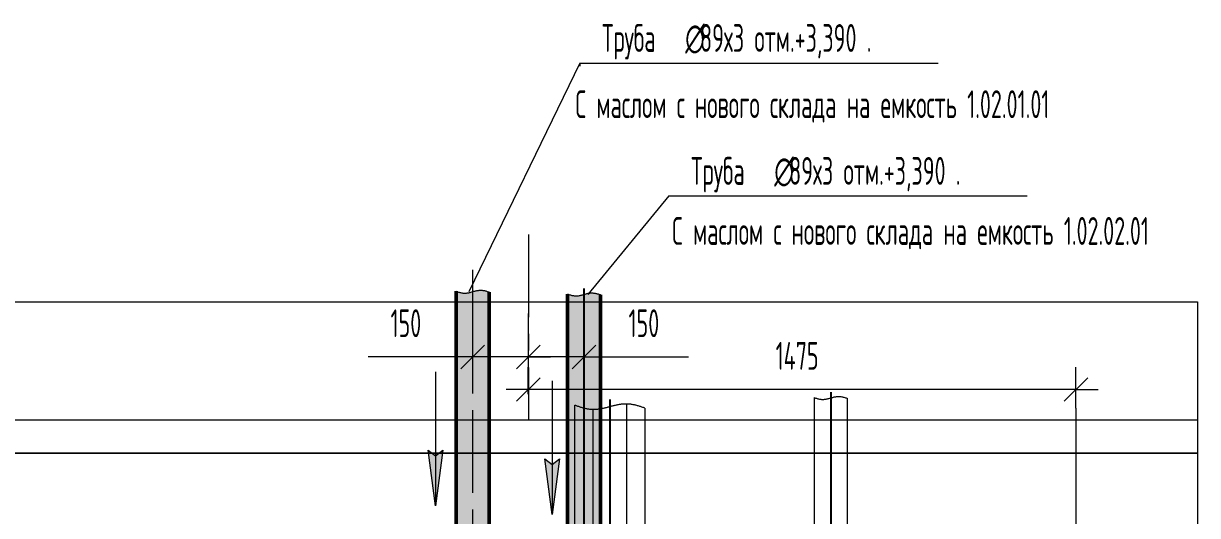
# Model space of a CAD drawing. Header units: millimetres. Extents: x -2281 to 17340, y -2563 to 4166.
# Drawn here: x 605.5 to 710.9, y 1080.1 to 1124.3 of the extents above; entities that cross this region are included whole.
import ezdxf

# ---------------------------------------------------------------- set-up
doc = ezdxf.new("R2010")
doc.units = ezdxf.units.MM
for name, pattern in [('K5LT32781', [0]), ('K5LT32783', [0]), ('K5LT32784', [0]), ('K5LT32838', [0]), ('K5LT32847', [0]), ('K5LT32848', [19.2, 15, -2, 0.2, -2]), ('K5LT_AXLED', [11.939881, 7.439881, -1.5, 1.5, -1.5]), ('K5LT_THIN', [0]), ('K5LT_THIN_INCLUDED_TO_HATCHING', [0])]:
    doc.linetypes.add(name, pattern=pattern)
doc.layers.add('Системный слой', color=7, linetype='Continuous')
doc.styles.add('KDIMTEXTSTYLE', font='GOST_AU.SHX', dxfattribs={"width": 0.96, "oblique": 15, "height": 5})
doc.styles.add('KTEXTSTYLE', font='GOST_AU.SHX', dxfattribs={"width": 0.96, "height": 5})
doc.dimstyles.new('KDIMSTYLE (0.03)', dxfattribs={"dimtxt": 5, "dimasz": 1, "dimexe": 2, "dimexo": 0, "dimgap": 1, "dimtad": 1, "dimlfac": 30, "dimtxsty": 'KDIMTEXTSTYLE', "dimsah": 1, "dimcen": 0, "dimdle": 1, "dimadec": 0, "dimazin": 0, "dimtfac": 0.667, "dimtmove": 0, "dimatfit": 3, "dimfxl": 1, "dimtvp": 1, "dimtolj": 1, "dimtzin": 0, "dimarcsym": 0})

# ---------------------------------------------------------------- blocks, each defined once
blk = doc.blocks.new('U750')
at = {"layer": 'Системный слой', "color": 7, "linetype": 'K5LT_THIN_INCLUDED_TO_HATCHING', "lineweight": 13}
blk.add_line((710.93, 1099.29), (710.93, 616.3), dxfattribs=at)
blk = doc.blocks.new('U753')
at = {"layer": 'Системный слой', "color": 7, "linetype": 'K5LT_THIN_INCLUDED_TO_HATCHING', "lineweight": 13}
blk.add_line((399.61, 1099.29), (710.93, 1099.29), dxfattribs=at)
blk = doc.blocks.new('U754')
at = {"layer": 'Системный слой', "color": 7, "linetype": 'K5LT_THIN_INCLUDED_TO_HATCHING', "lineweight": 13}
for p, q in [((658.82, 1090.04), (658.88, 1090.06)), ((658.88, 1090.06), (658.95, 1090.07)), ((658.95, 1090.07), (659.02, 1090.08)), ((659.02, 1090.08), (659.09, 1090.09)), ((659.09, 1090.09), (659.15, 1090.1)), ((659.15, 1090.1), (659.22, 1090.11)), ((659.22, 1090.11), (659.29, 1090.11)), ((659.29, 1090.11), (659.35, 1090.12)), ((659.35, 1090.12), (659.42, 1090.13)), ((659.42, 1090.13), (659.49, 1090.13)), ((659.49, 1090.13), (659.55, 1090.13)), ((659.55, 1090.13), (659.62, 1090.13)), ((659.62, 1090.13), (659.69, 1090.13)), ((659.69, 1090.13), (659.75, 1090.13)), ((659.75, 1090.13), (659.82, 1090.12)), ((659.82, 1090.12), (659.89, 1090.12)), ((659.89, 1090.12), (659.95, 1090.11)), ((659.95, 1090.11), (660.02, 1090.11)), ((660.02, 1090.11), (660.09, 1090.1)), ((660.09, 1090.1), (660.15, 1090.09)), ((660.15, 1090.09), (660.22, 1090.07)), ((660.22, 1090.07), (660.29, 1090.06)), ((660.29, 1090.06), (660.35, 1090.05)), ((655.01, 1090.01), (655.08, 1089.99)), ((655.08, 1089.99), (655.14, 1089.97)), ((655.14, 1089.97), (655.21, 1089.94)), ((655.21, 1089.94), (655.27, 1089.92)), ((655.27, 1089.92), (655.34, 1089.9)), ((655.34, 1089.9), (655.41, 1089.87)), ((655.41, 1089.87), (655.47, 1089.85)), ((655.47, 1089.85), (655.54, 1089.83)), ((655.54, 1089.83), (655.6, 1089.81)), ((655.6, 1089.81), (655.67, 1089.79)), ((655.67, 1089.79), (655.74, 1089.77)), ((655.74, 1089.77), (655.8, 1089.75)), ((655.8, 1089.75), (655.87, 1089.74)), ((655.87, 1089.74), (655.93, 1089.72)), ((655.93, 1089.72), (656, 1089.71)), ((656, 1089.71), (656.07, 1089.69)), ((656.07, 1089.69), (656.13, 1089.68)), ((656.13, 1089.68), (656.2, 1089.67)), ((656.2, 1089.67), (656.26, 1089.66)), ((656.26, 1089.66), (656.33, 1089.65)), ((656.33, 1089.65), (656.4, 1089.64)), ((656.4, 1089.64), (656.46, 1089.64)), ((656.46, 1089.64), (656.53, 1089.63)), ((656.53, 1089.63), (656.6, 1089.63)), ((656.6, 1089.63), (656.66, 1089.63)), ((656.66, 1089.63), (656.73, 1089.63)), ((656.73, 1089.63), (656.8, 1089.63)), ((656.8, 1089.63), (656.86, 1089.63)), ((656.86, 1089.63), (656.93, 1089.64)), ((656.93, 1089.64), (657, 1089.64)), ((657, 1089.64), (657.07, 1089.65)), ((657.07, 1089.65), (657.13, 1089.66)), ((657.13, 1089.66), (657.2, 1089.66)), ((657.2, 1089.66), (657.27, 1089.67)), ((657.27, 1089.67), (657.33, 1089.69)), ((657.33, 1089.69), (657.4, 1089.7)), ((657.4, 1089.7), (657.47, 1089.71)), ((657.47, 1089.71), (657.54, 1089.72)), ((657.54, 1089.72), (657.6, 1089.74)), ((657.6, 1089.74), (657.67, 1089.75)), ((657.67, 1089.75), (657.74, 1089.77)), ((657.74, 1089.77), (657.8, 1089.79)), ((657.8, 1089.79), (657.87, 1089.8)), ((657.87, 1089.8), (657.94, 1089.82)), ((657.94, 1089.82), (658.01, 1089.84)), ((658.01, 1089.84), (658.07, 1089.86)), ((658.07, 1089.86), (658.14, 1089.87)), ((658.14, 1089.87), (658.21, 1089.89)), ((658.21, 1089.89), (658.28, 1089.91)), ((658.28, 1089.91), (658.34, 1089.93)), ((658.34, 1089.93), (658.41, 1089.95)), ((658.41, 1089.95), (658.48, 1089.96)), ((658.48, 1089.96), (658.55, 1089.98)), ((658.55, 1089.98), (658.61, 1090)), ((658.61, 1090), (658.68, 1090.01)), ((658.68, 1090.01), (658.75, 1090.03)), ((658.75, 1090.03), (658.82, 1090.04)), ((660.35, 1090.05), (660.42, 1090.03)), ((660.42, 1090.03), (660.48, 1090.02)), ((660.48, 1090.02), (660.55, 1090)), ((660.55, 1090), (660.62, 1089.98)), ((660.62, 1089.98), (660.68, 1089.96)), ((660.68, 1089.96), (660.75, 1089.94)), ((660.75, 1089.94), (660.81, 1089.92)), ((660.81, 1089.92), (660.88, 1089.9)), ((660.88, 1089.9), (660.94, 1089.88)), ((660.94, 1089.88), (661.01, 1089.85)), ((661.01, 1089.85), (661.08, 1089.83)), ((661.08, 1089.83), (661.14, 1089.81)), ((661.14, 1089.81), (661.21, 1089.78)), ((661.21, 1089.78), (661.27, 1089.76)), ((661.27, 1089.76), (661.31, 1089.75))]:
    blk.add_line(p, q, dxfattribs=at)
blk = doc.blocks.new('U755')
at = {"layer": 'Системный слой', "color": 7, "linetype": 'K5LT_THIN_INCLUDED_TO_HATCHING', "lineweight": 13}
for p, q in [((676.51, 1090.68), (676.58, 1090.66)), ((676.58, 1090.66), (676.64, 1090.64)), ((676.64, 1090.64), (676.71, 1090.62)), ((676.71, 1090.62), (676.78, 1090.6)), ((676.78, 1090.6), (676.84, 1090.58)), ((676.84, 1090.58), (676.91, 1090.56)), ((676.91, 1090.56), (676.98, 1090.55)), ((676.98, 1090.55), (677.04, 1090.54)), ((677.04, 1090.54), (677.11, 1090.53)), ((677.11, 1090.53), (677.18, 1090.52)), ((677.18, 1090.52), (677.24, 1090.52)), ((677.24, 1090.52), (677.31, 1090.52)), ((677.31, 1090.52), (677.38, 1090.52)), ((677.38, 1090.52), (677.44, 1090.53)), ((677.44, 1090.53), (677.51, 1090.53)), ((677.51, 1090.53), (677.58, 1090.55)), ((677.58, 1090.55), (677.64, 1090.56)), ((677.64, 1090.56), (677.71, 1090.57)), ((677.71, 1090.57), (677.78, 1090.59)), ((677.78, 1090.59), (677.84, 1090.61)), ((677.84, 1090.61), (677.91, 1090.63)), ((677.91, 1090.63), (677.98, 1090.65)), ((677.98, 1090.65), (678.05, 1090.67)), ((678.05, 1090.67), (678.11, 1090.68)), ((678.11, 1090.68), (678.18, 1090.7)), ((678.18, 1090.7), (678.25, 1090.72)), ((678.25, 1090.72), (678.31, 1090.74)), ((678.31, 1090.74), (678.38, 1090.75)), ((678.38, 1090.75), (678.45, 1090.76)), ((678.45, 1090.76), (678.51, 1090.77)), ((678.51, 1090.77), (678.58, 1090.78)), ((678.58, 1090.78), (678.65, 1090.78)), ((678.65, 1090.78), (678.71, 1090.78)), ((678.71, 1090.78), (678.78, 1090.78)), ((678.78, 1090.78), (678.85, 1090.78)), ((678.85, 1090.78), (678.91, 1090.77)), ((678.91, 1090.77), (678.98, 1090.76)), ((678.98, 1090.76), (679.05, 1090.74)), ((679.05, 1090.74), (679.11, 1090.73)), ((679.11, 1090.73), (679.18, 1090.71)), ((679.18, 1090.71), (679.25, 1090.69)), ((679.25, 1090.69), (679.31, 1090.67)), ((679.31, 1090.67), (679.38, 1090.65)), ((679.38, 1090.65), (679.44, 1090.63)), ((679.44, 1090.63), (679.48, 1090.62))]:
    blk.add_line(p, q, dxfattribs=at)
blk = doc.blocks.new('U1036')
at = {"layer": 'Системный слой', "color": 7, "linetype": 'K5LT_THIN_INCLUDED_TO_HATCHING', "lineweight": 13}
for p, q in [((654.36, 1099.98), (654.43, 1099.96)), ((654.43, 1099.96), (654.49, 1099.94)), ((654.49, 1099.94), (654.56, 1099.92)), ((654.56, 1099.92), (654.63, 1099.9)), ((654.63, 1099.9), (654.69, 1099.88)), ((654.69, 1099.88), (654.76, 1099.86)), ((654.76, 1099.86), (654.83, 1099.85)), ((654.83, 1099.85), (654.89, 1099.84)), ((654.89, 1099.84), (654.96, 1099.83)), ((654.96, 1099.83), (655.02, 1099.82)), ((655.02, 1099.82), (655.09, 1099.82)), ((655.09, 1099.82), (655.16, 1099.82)), ((655.16, 1099.82), (655.22, 1099.82)), ((655.22, 1099.82), (655.29, 1099.82)), ((655.29, 1099.82), (655.36, 1099.83)), ((655.36, 1099.83), (655.43, 1099.84)), ((655.43, 1099.84), (655.49, 1099.86)), ((655.49, 1099.86), (655.56, 1099.87)), ((655.56, 1099.87), (655.63, 1099.89)), ((655.63, 1099.89), (655.69, 1099.91)), ((655.69, 1099.91), (655.76, 1099.92)), ((655.76, 1099.92), (655.83, 1099.94)), ((655.83, 1099.94), (655.89, 1099.96)), ((655.89, 1099.96), (655.96, 1099.98)), ((655.96, 1099.98), (656.03, 1100)), ((656.03, 1100), (656.1, 1100.02)), ((656.1, 1100.02), (656.16, 1100.03)), ((656.16, 1100.03), (656.23, 1100.05)), ((656.23, 1100.05), (656.3, 1100.06)), ((656.3, 1100.06), (656.36, 1100.07)), ((656.36, 1100.07), (656.43, 1100.08)), ((656.43, 1100.08), (656.5, 1100.08)), ((656.5, 1100.08), (656.56, 1100.08)), ((656.56, 1100.08), (656.63, 1100.08)), ((656.63, 1100.08), (656.7, 1100.07)), ((656.7, 1100.07), (656.76, 1100.07)), ((656.76, 1100.07), (656.83, 1100.06)), ((656.83, 1100.06), (656.9, 1100.04)), ((656.9, 1100.04), (656.96, 1100.03)), ((656.96, 1100.03), (657.03, 1100.01)), ((657.03, 1100.01), (657.1, 1099.99)), ((657.1, 1099.99), (657.16, 1099.97)), ((657.16, 1099.97), (657.23, 1099.95)), ((657.23, 1099.95), (657.29, 1099.93)), ((657.29, 1099.93), (657.33, 1099.91))]:
    blk.add_line(p, q, dxfattribs=at)
blk = doc.blocks.new('U1037')
at = {"layer": 'Системный слой', "color": 7, "linetype": 'K5LT_THIN_INCLUDED_TO_HATCHING', "lineweight": 13}
for p, q in [((644.36, 1100.23), (644.43, 1100.21)), ((644.43, 1100.21), (644.49, 1100.18)), ((644.49, 1100.18), (644.56, 1100.16)), ((644.56, 1100.16), (644.63, 1100.14)), ((644.63, 1100.14), (644.69, 1100.12)), ((644.69, 1100.12), (644.76, 1100.11)), ((644.76, 1100.11), (644.83, 1100.09)), ((644.83, 1100.09), (644.89, 1100.08)), ((644.89, 1100.08), (644.96, 1100.07)), ((644.96, 1100.07), (645.02, 1100.07)), ((645.02, 1100.07), (645.09, 1100.06)), ((645.09, 1100.06), (645.16, 1100.06)), ((645.16, 1100.06), (645.22, 1100.06)), ((645.22, 1100.06), (645.29, 1100.07)), ((645.29, 1100.07), (645.36, 1100.08)), ((645.36, 1100.08), (645.43, 1100.09)), ((645.43, 1100.09), (645.49, 1100.1)), ((645.49, 1100.1), (645.56, 1100.12)), ((645.56, 1100.12), (645.63, 1100.13)), ((645.63, 1100.13), (645.69, 1100.15)), ((645.69, 1100.15), (645.76, 1100.17)), ((645.76, 1100.17), (645.83, 1100.19)), ((645.83, 1100.19), (645.89, 1100.21)), ((645.89, 1100.21), (645.96, 1100.23)), ((645.96, 1100.23), (646.03, 1100.25)), ((646.03, 1100.25), (646.1, 1100.26)), ((646.1, 1100.26), (646.16, 1100.28)), ((646.16, 1100.28), (646.23, 1100.29)), ((646.23, 1100.29), (646.3, 1100.3)), ((646.3, 1100.3), (646.36, 1100.31)), ((646.36, 1100.31), (646.43, 1100.32)), ((646.43, 1100.32), (646.5, 1100.33)), ((646.5, 1100.33), (646.56, 1100.33)), ((646.56, 1100.33), (646.63, 1100.32)), ((646.63, 1100.32), (646.7, 1100.32)), ((646.7, 1100.32), (646.76, 1100.31)), ((646.76, 1100.31), (646.83, 1100.3)), ((646.83, 1100.3), (646.9, 1100.29)), ((646.9, 1100.29), (646.96, 1100.27)), ((646.96, 1100.27), (647.03, 1100.26)), ((647.03, 1100.26), (647.1, 1100.24)), ((647.1, 1100.24), (647.16, 1100.22)), ((647.16, 1100.22), (647.23, 1100.19)), ((647.23, 1100.19), (647.29, 1100.17)), ((647.29, 1100.17), (647.33, 1100.16))]:
    blk.add_line(p, q, dxfattribs=at)
blk = doc.blocks.new('U1035')
at = {"layer": 'Системный слой', "true_color": 0xffffff}
h = blk.add_hatch(color=7, dxfattribs=at)
h.paths.add_polyline_path([(649.84, 1037.37), (650.21, 1037.34), (650.57, 1037.26), (650.91, 1037.13), (651.23, 1036.95), (651.52, 1036.73), (651.77, 1036.47), (651.99, 1036.17), (652.16, 1035.85), (652.28, 1035.5), (652.34, 1035.14), (652.36, 1034.85), (654.99, 1034.85), (654.97, 1035.39), (654.89, 1035.93), (654.75, 1036.45), (654.57, 1036.96), (654.34, 1037.45), (654.06, 1037.91), (653.73, 1038.35), (653.37, 1038.75), (652.97, 1039.11), (652.53, 1039.43), (652.06, 1039.71), (651.57, 1039.94), (651.06, 1040.12), (650.54, 1040.25), (650, 1040.32), (649.84, 1040.33)])
h.paths.add_polyline_path([(649.84, 1040.33), (649.48, 1040.36), (649.12, 1040.44), (648.78, 1040.57), (648.46, 1040.75), (648.17, 1040.97), (647.92, 1041.24), (647.7, 1041.53), (647.53, 1041.86), (647.41, 1042.2), (647.34, 1042.56), (647.33, 1042.85), (644.36, 1042.85), (644.39, 1042.31), (644.47, 1041.78), (644.6, 1041.25), (644.78, 1040.74), (645.01, 1040.26), (645.29, 1039.79), (645.62, 1039.36), (645.98, 1038.96), (646.38, 1038.6), (646.82, 1038.28), (647.28, 1038), (647.77, 1037.77), (648.28, 1037.59), (648.81, 1037.47), (649.34, 1037.39), (649.84, 1037.37)])
h.paths.add_polyline_path([(647.33, 1042.85), (647.33, 1100.16), (647.26, 1100.18), (647.2, 1100.21), (647.13, 1100.23), (647.06, 1100.25), (647, 1100.26), (646.93, 1100.28), (646.86, 1100.3), (646.8, 1100.31), (646.73, 1100.32), (646.66, 1100.32), (646.6, 1100.33), (646.53, 1100.33), (646.46, 1100.32), (646.4, 1100.32), (646.33, 1100.31), (646.26, 1100.3), (646.2, 1100.29), (646.13, 1100.27), (646.06, 1100.26), (646, 1100.24), (645.93, 1100.22), (645.86, 1100.2), (645.79, 1100.18), (645.73, 1100.16), (645.66, 1100.14), (645.59, 1100.13), (645.53, 1100.11), (645.46, 1100.1), (645.39, 1100.08), (645.33, 1100.07), (645.26, 1100.07), (645.19, 1100.06), (645.13, 1100.06), (645.06, 1100.06), (644.99, 1100.07), (644.93, 1100.08), (644.86, 1100.09), (644.79, 1100.1), (644.73, 1100.12), (644.66, 1100.13), (644.59, 1100.15), (644.53, 1100.17), (644.46, 1100.19), (644.4, 1100.22), (644.36, 1100.23), (644.36, 1042.85)])
h = blk.add_hatch(color=7, dxfattribs=at)
h.paths.add_polyline_path([(655.84, 1049.18), (655.84, 1099.95), (655.78, 1099.93), (655.71, 1099.91), (655.64, 1099.89), (655.58, 1099.88), (655.51, 1099.86), (655.44, 1099.85), (655.38, 1099.84), (655.31, 1099.83), (655.24, 1099.82), (655.18, 1099.82), (655.11, 1099.82), (655.04, 1099.82), (654.98, 1099.82), (654.91, 1099.83), (654.84, 1099.84), (654.78, 1099.86), (654.71, 1099.87), (654.64, 1099.89), (654.58, 1099.91), (654.51, 1099.93), (654.44, 1099.95), (654.38, 1099.98), (654.36, 1099.98), (654.36, 1049.18)])
h.paths.add_polyline_path([(655.84, 1099.95), (655.84, 1049.18), (657.33, 1049.18), (657.33, 1099.91), (657.26, 1099.94), (657.2, 1099.96), (657.13, 1099.98), (657.06, 1100), (657, 1100.02), (656.93, 1100.04), (656.86, 1100.05), (656.8, 1100.06), (656.73, 1100.07), (656.66, 1100.08), (656.6, 1100.08), (656.53, 1100.08), (656.46, 1100.08), (656.4, 1100.07), (656.33, 1100.06), (656.26, 1100.05), (656.2, 1100.04), (656.13, 1100.03), (656.06, 1100.01), (656, 1099.99), (655.93, 1099.97), (655.86, 1099.95)])
blk.add_hatch(color=7, dxfattribs=at).paths.add_polyline_path([(659.84, 1046.66), (659.48, 1046.69), (659.12, 1046.77), (658.78, 1046.9), (658.46, 1047.07), (658.17, 1047.3), (657.92, 1047.56), (657.7, 1047.86), (657.53, 1048.18), (657.41, 1048.53), (657.34, 1048.89), (657.33, 1049.18), (654.36, 1049.18), (654.39, 1048.64), (654.47, 1048.1), (654.6, 1047.58), (654.78, 1047.07), (655.01, 1046.58), (655.29, 1046.12), (655.62, 1045.68), (655.98, 1045.28), (656.38, 1044.92), (656.82, 1044.6), (657.28, 1044.33), (657.77, 1044.1), (658.28, 1043.92), (658.81, 1043.79), (659.34, 1043.72), (659.84, 1043.69)])
h = blk.add_hatch(color=7, dxfattribs=at)
h.paths.add_polyline_path([(674.01, 1046.66), (659.84, 1046.66), (659.84, 1043.69), (674.01, 1043.69)])
h.paths.add_polyline_path([(679.49, 1041.18), (679.47, 1041.72), (679.39, 1042.25), (679.26, 1042.77), (679.07, 1043.28), (678.84, 1043.77), (678.56, 1044.23), (678.24, 1044.67), (677.87, 1045.07), (677.47, 1045.43), (677.04, 1045.75), (676.57, 1046.02), (676.08, 1046.25), (675.57, 1046.43), (675.05, 1046.56), (674.51, 1046.64), (674.01, 1046.66), (674.01, 1043.69), (674.38, 1043.67), (674.73, 1043.59), (675.08, 1043.46), (675.4, 1043.28), (675.69, 1043.05), (675.94, 1042.79), (676.15, 1042.49), (676.32, 1042.17), (676.44, 1041.82), (676.51, 1041.46), (676.53, 1041.18)])
h = blk.add_hatch(color=7, dxfattribs=at)
h.paths.add_polyline_path([(663.33, 1040.33), (649.84, 1040.33), (649.84, 1037.37), (663.33, 1037.37)])
h.paths.add_polyline_path([(668.81, 1034.85), (668.79, 1035.39), (668.71, 1035.93), (668.57, 1036.45), (668.39, 1036.96), (668.16, 1037.45), (667.88, 1037.91), (667.56, 1038.34), (667.19, 1038.74), (666.79, 1039.1), (666.36, 1039.42), (665.89, 1039.7), (665.4, 1039.93), (664.89, 1040.11), (664.37, 1040.24), (663.83, 1040.31), (663.33, 1040.33), (663.33, 1037.37), (663.7, 1037.34), (664.05, 1037.26), (664.39, 1037.13), (664.71, 1036.95), (665, 1036.73), (665.26, 1036.47), (665.47, 1036.17), (665.64, 1035.85), (665.76, 1035.5), (665.83, 1035.14), (665.85, 1034.85)])
at = {"layer": 'Системный слой', "color": 30, "linetype": 'K5LT_AXLED', "lineweight": 13, "true_color": 0xff8000}
for p, q in [((645.84, 1101.5), (645.84, 1042.85)), ((659.84, 1045.18), (674.01, 1045.18)), ((664.18, 1041.18), (664.18, 1033.88)), ((649.84, 1038.85), (663.33, 1038.85))]:
    blk.add_line(p, q, dxfattribs=at)
at = {"layer": 'Системный слой', "color": 200, "linetype": 'K5LT32784', "lineweight": 50, "true_color": 0xbf00ff}
for p, q in [((644.36, 1100.23), (644.36, 1042.81)), ((647.33, 1100.16), (647.33, 1042.81)), ((659.84, 1043.69), (659.84, 1046.66)), ((647.33, 1042.85), (644.36, 1042.85)), ((649.84, 1040.33), (649.84, 1037.37)), ((649.84, 1037.37), (649.84, 1040.33)), ((663.33, 1037.37), (663.33, 1040.33)), ((665.85, 1034.85), (668.81, 1034.85))]:
    blk.add_line(p, q, dxfattribs=at)
at = {"layer": 'Системный слой', "color": 211, "linetype": 'K5LT32783', "lineweight": 50, "true_color": 0xff7fff}
for p, q in [((654.36, 1099.98), (654.36, 1049.18)), ((657.33, 1099.91), (657.33, 1049.03)), ((657.33, 1049.18), (654.36, 1049.18)), ((659.84, 1043.69), (659.84, 1046.66)), ((659.84, 1046.66), (674.01, 1046.66)), ((674.01, 1043.69), (674.01, 1046.66)), ((659.84, 1043.69), (674.01, 1043.69)), ((676.53, 1041.24), (676.53, 1034.85)), ((676.53, 1041.18), (679.49, 1041.18)), ((679.49, 1041.18), (679.49, 1034.85))]:
    blk.add_line(p, q, dxfattribs=at)
at = {"layer": 'Системный слой', "color": 1, "linetype": 'K5LT32838', "lineweight": 25, "true_color": 0xff0000}
blk.add_line((655.84, 1100.48), (655.84, 1049.18), dxfattribs=at)
at = {"layer": 'Системный слой', "color": 191, "linetype": 'K5LT32781', "lineweight": 50, "true_color": 0xbf7fff}
for p, q in [((649.84, 1040.33), (663.33, 1040.33)), ((649.84, 1037.37), (663.33, 1037.37))]:
    blk.add_line(p, q, dxfattribs=at)
at = {"layer": 'Системный слой', "color": 211, "linetype": 'K5LT32783', "lineweight": 50, "true_color": 0xff7fff}
for centre, radius, start, end in [((659.84, 1049.18), 5.48, 180, 270), ((659.84, 1049.18), 2.52, 180, 270), ((674.01, 1041.18), 5.48, 0, 90), ((674.01, 1041.18), 2.52, 0, 90)]:
    blk.add_arc(centre, radius, start, end, dxfattribs=at)
at = {"layer": 'Системный слой', "color": 30, "linetype": 'K5LT_AXLED', "lineweight": 13, "true_color": 0xff8000}
for centre, start, end in [((659.84, 1049.18), 180, 270), ((674.01, 1041.18), 0, 90), ((649.84, 1042.85), 180, 270), ((663.33, 1034.85), 0, 90)]:
    blk.add_arc(centre, 4, start, end, dxfattribs=at)
at = {"layer": 'Системный слой', "color": 200, "linetype": 'K5LT32784', "lineweight": 50, "true_color": 0xbf00ff}
for centre, radius, start, end in [((649.84, 1042.85), 5.48, 180, 270), ((649.84, 1042.85), 2.52, 180, 270), ((663.33, 1034.85), 5.48, 0, 90), ((663.33, 1034.85), 2.52, 0, 90)]:
    blk.add_arc(centre, radius, start, end, dxfattribs=at)
at = {"layer": 'Системный слой'}
for name in ['U1037', 'U1036']:
    blk.add_blockref(name, (0, 0), dxfattribs=at)
blk = doc.blocks.new('U1233')
at = {"layer": 'Системный слой', "color": 7, "linetype": 'K5LT_THIN', "lineweight": 13}
for q in [(645.51, 1100.19), (655.46, 1120.45), (687.64, 1120.73)]:
    blk.add_line((655.46, 1120.73), q, dxfattribs=at)
at = {"layer": 'Системный слой', "color": 7, "char_height": 2.5, "attachment_point": 1, "style": 'KTEXTSTYLE'}
for s, insert in [('\\H3.5;\\W0.965;\\Q15;\\Q0;\\W0.715;\\H2.50;Труба ', (657.46, 1124.23)), ('\\H3.5;\\W0.965;\\Q15;\\Q0;\\W0.715;\\H2.50;∅', (664.93, 1124.23)), ('\\H3.5;\\W0.965;\\Q15;\\Q0;\\W0.715;\\H2.50;89х3 отм.+3,390 .', (666.26, 1124.23))]:
    blk.add_mtext(s, dxfattribs=dict(at, insert=insert))
blk = doc.blocks.new('U1234')
at = {"layer": 'Системный слой', "color": 7, "linetype": 'K5LT_THIN', "lineweight": 13}
for q in [(656.18, 1099.95), (695.64, 1108.79)]:
    blk.add_line((663.46, 1108.79), q, dxfattribs=at)
at = {"layer": 'Системный слой', "color": 7, "char_height": 2.5, "attachment_point": 1, "style": 'KTEXTSTYLE'}
for s, insert in [('\\H3.5;\\W0.965;\\Q15;\\Q0;\\W0.715;\\H2.50;Труба ', (665.46, 1112.29)), ('\\H3.5;\\W0.965;\\Q15;\\Q0;\\W0.715;\\H2.50;∅', (672.93, 1112.29)), ('\\H3.5;\\W0.965;\\Q15;\\Q0;\\W0.715;\\H2.50;89х3 отм.+3,390 .', (674.26, 1112.29))]:
    blk.add_mtext(s, dxfattribs=dict(at, insert=insert))
blk = doc.blocks.new('U1235')
at = {"layer": 'Системный слой'}
blk.add_hatch(color=7, dxfattribs=at).paths.add_polyline_path([(652.98, 1080.17), (653.64, 1085.17), (652.98, 1084.67), (652.32, 1085.17)])
at = {"layer": 'Системный слой', "color": 7, "linetype": 'K5LT_THIN', "lineweight": 13}
for p, q in [((652.98, 1092.2), (652.98, 1080.17)), ((652.98, 1080.17), (652.32, 1085.17)), ((652.32, 1085.17), (652.98, 1084.67)), ((652.98, 1084.67), (653.64, 1085.17)), ((653.64, 1085.17), (652.98, 1080.17))]:
    blk.add_line(p, q, dxfattribs=at)
blk = doc.blocks.new('U1236')
at = {"layer": 'Системный слой'}
blk.add_hatch(color=7, dxfattribs=at).paths.add_polyline_path([(642.51, 1080.96), (643.17, 1085.96), (642.51, 1085.46), (641.85, 1085.96)])
at = {"layer": 'Системный слой', "color": 7, "linetype": 'K5LT_THIN', "lineweight": 13}
for p, q in [((642.51, 1092.99), (642.51, 1080.96)), ((642.51, 1080.96), (641.85, 1085.96)), ((641.85, 1085.96), (642.51, 1085.46)), ((642.51, 1085.46), (643.17, 1085.96)), ((643.17, 1085.96), (642.51, 1080.96))]:
    blk.add_line(p, q, dxfattribs=at)
blk = doc.blocks.new('D331')
at = {"layer": 'Системный слой', "color": 7, "linetype": 'K5LT_THIN', "lineweight": 13}
for p, q in [((650.84, 1091), (650.84, 1093.41)), ((700.01, 1089.74), (700.01, 1093.41)), ((651.91, 1092.47), (649.78, 1090.35)), ((698.95, 1090.35), (701.07, 1092.47)), ((650.84, 1091.41), (648.84, 1091.41)), ((700.01, 1091.41), (650.84, 1091.41)), ((700.01, 1091.41), (702.01, 1091.41))]:
    blk.add_line(p, q, dxfattribs=at)
blk.add_wipeout([(673.05, 1092.66), (673.05, 1096.23), (677.62, 1096.23), (677.62, 1092.66)]).dxf.layer = 'Системный слой'
at = {"layer": 'Системный слой', "color": 7, "insert": (673.05, 1095.68), "char_height": 2.5, "attachment_point": 1, "style": 'KTEXTSTYLE'}
blk.add_mtext('\\H3.5;\\W0.965;\\Q15;\\Q0;\\W0.715;\\H2.50;1475', dxfattribs=at)
blk = doc.blocks.new('KDIMARROW_03')
at = {"layer": 'Системный слой', "color": 0, "linetype": 'K5LT_THIN', "lineweight": 13}
for p, q in [((-1.06, -1.06), (1.06, 1.06)), ((0, 0), (-1, 0)), ((0, 0), (2, 0))]:
    blk.add_line(p, q, dxfattribs=at)
blk = doc.blocks.new('D332')
at = {"layer": 'Системный слой', "color": 7, "linetype": 'K5LT_THIN', "lineweight": 13}
for p, q in [((650.84, 1098.24), (650.84, 1092.34)), ((655.84, 1098.41), (655.84, 1092.34)), ((651.91, 1095.4), (649.78, 1093.28)), ((654.78, 1093.28), (656.91, 1095.4)), ((650.84, 1094.34), (648.84, 1094.34)), ((655.84, 1094.34), (650.84, 1094.34)), ((655.84, 1094.34), (657.84, 1094.34)), ((655.84, 1094.34), (657.84, 1094.34)), ((657.84, 1094.34), (665.22, 1094.34))]:
    blk.add_line(p, q, dxfattribs=at)
blk.add_wipeout([(659.84, 1095.59), (659.84, 1099.16), (663.08, 1099.16), (663.08, 1095.59)]).dxf.layer = 'Системный слой'
at = {"layer": 'Системный слой', "color": 7, "insert": (659.84, 1098.61), "char_height": 2.5, "attachment_point": 1, "style": 'KTEXTSTYLE'}
blk.add_mtext('\\H3.5;\\W0.965;\\Q15;\\Q0;\\W0.715;\\H2.50;150', dxfattribs=at)
blk = doc.blocks.new('D333')
at = {"layer": 'Системный слой', "color": 7, "linetype": 'K5LT_THIN', "lineweight": 13}
for p, q in [((645.84, 1102.15), (645.84, 1092.34)), ((646.91, 1095.4), (644.78, 1093.28)), ((649.78, 1093.28), (651.91, 1095.4)), ((643.84, 1094.34), (636.47, 1094.34)), ((645.84, 1094.34), (643.84, 1094.34)), ((645.84, 1094.34), (643.84, 1094.34)), ((650.84, 1094.34), (645.84, 1094.34)), ((650.84, 1094.34), (652.84, 1094.34))]:
    blk.add_line(p, q, dxfattribs=at)
blk.add_wipeout([(638.47, 1095.59), (638.47, 1099.16), (641.71, 1099.16), (641.71, 1095.59)]).dxf.layer = 'Системный слой'
at = {"layer": 'Системный слой', "color": 7, "insert": (638.47, 1098.61), "char_height": 2.5, "attachment_point": 1, "style": 'KTEXTSTYLE'}
blk.add_mtext('\\H3.5;\\W0.965;\\Q15;\\Q0;\\W0.715;\\H2.50;150', dxfattribs=at)

msp = doc.modelspace()

# ---------------------------------------------------------------- linework, layer by layer
at = {"layer": 'Системный слой', "color": 30, "linetype": 'K5LT_AXLED', "lineweight": 13, "true_color": 0xff8000}
for p, q in [((650.84483, 1105.33923), (650.84483, 1088.67848)), ((677.99537, 1080.76455), (677.99537, 776.64277))]:
    msp.add_line(p, q, dxfattribs=at)
at = {"layer": 'Системный слой', "color": 1, "linetype": 'K5LT32838', "lineweight": 25, "true_color": 0xff0000}
for p, q in [((677.99537, 1091.18473), (677.99537, 1039.87818)), ((658.16203, 1090.50281), (658.16203, 1022.06947))]:
    msp.add_line(p, q, dxfattribs=at)
at = {"layer": 'Системный слой', "color": 7, "linetype": 'K5LT_THIN', "lineweight": 13}
for p, q in [((659.64537, 1090.13093), (659.64537, 1065.81806)), ((676.51203, 1090.68408), (676.51203, 1072.35555)), ((677.99537, 1090.65059), (677.99537, 1039.87818)), ((679.4787, 1090.61709), (679.4787, 1072.055)), ((655.01203, 1065.81806), (655.01203, 1090.01416)), ((656.6787, 1065.81806), (656.6787, 1089.62943)), ((661.31203, 1089.74619), (661.31203, 1065.81806))]:
    msp.add_line(p, q, dxfattribs=at)
at = {"layer": 'Системный слой', "color": 1, "linetype": 'K5LT32848', "lineweight": 18, "true_color": 0xff0000}
msp.add_line((700.0115, 1089.7358), (700.0115, 120.96914), dxfattribs=at)
at = {"layer": 'Системный слой', "color": 7, "linetype": 'K5LT32847', "lineweight": 5}
for p, q in [((260.0115, 1088.67848), (710.93102, 1088.67848)), ((710.93102, 1085.67848), (260.0115, 1085.67848)), ((293.34483, 1085.67848), (710.93102, 1085.67848))]:
    msp.add_line(p, q, dxfattribs=at)

# ---------------------------------------------------------------- block references
at = {"layer": 'Системный слой'}
for name in ['U1233', 'U1234', 'U753', 'U1035', 'U750', 'U1236', 'U1235', 'U754', 'U755']:
    msp.add_blockref(name, (0, 0), dxfattribs=at)

# ---------------------------------------------------------------- texts
at = {"layer": 'Системный слой', "color": 7, "char_height": 2.5, "attachment_point": 1, "style": 'KTEXTSTYLE'}
for s, insert in [('\\H3.5;\\W0.965;\\Q15;\\Q0;\\W0.715;\\H2.50;С маслом с нового склада на емкость 1.02.01.01', (655.07205, 1118.2823)), ('\\H3.5;\\W0.965;\\Q15;\\Q0;\\W0.715;\\H2.50;С маслом с нового склада на емкость 1.02.02.01', (663.74944, 1106.89791))]:
    msp.add_mtext(s, dxfattribs=dict(at, insert=insert))

# ---------------------------------------------------------------- next in the draw order: dimensions: what is measured, and where the dimension line sits
at = {"layer": 'Системный слой', "color": 7}
dim = msp.add_linear_dim(base=(700.0115, 1091.40788), p1=(650.84483, 1091.00207), p2=(700.0115, 1089.7358), dimstyle='KDIMSTYLE (0.03)', override={"dimexo": 0, "dimpost": '\\H2.5;\\W0.965;\\Q0;<>', "dimblk1": 'KDIMARROW_03', "dimblk2": 'KDIMARROW_03', "dimse1": 0, "dimse2": 0, "dimclrt": 7, "dimtolj": 1}, dxfattribs=at)
dim.commit()
dim.dimension.update_dxf_attribs({"geometry": 'D331', "text_midpoint": (675.42817, 1091.40788), "dimtype": 160})

# ---------------------------------------------------------------- next in the draw order: dimensions: what is measured, and where the dimension line sits
dim = msp.add_linear_dim(base=(655.84483, 1094.34003), p1=(650.84483, 1098.23796), p2=(655.84483, 1098.40641), dimstyle='KDIMSTYLE (0.03)', override={"dimexo": 0, "dimpost": '\\H2.5;\\W0.965;\\Q0;<>', "dimblk1": 'KDIMARROW_03', "dimblk2": 'KDIMARROW_03', "dimse1": 0, "dimse2": 0, "dimclrt": 7, "dimtolj": 1}, dxfattribs=at)
dim.commit()
dim.dimension.update_dxf_attribs({"geometry": 'D332', "text_midpoint": (661.53155, 1094.34003), "dimtype": 160})

# ---------------------------------------------------------------- next in the draw order: dimensions: what is measured, and where the dimension line sits
dim = msp.add_linear_dim(base=(650.84483, 1094.34003), p1=(645.84483, 1102.15429), p2=(650.84483, 1094.34003), dimstyle='KDIMSTYLE (0.03)', override={"dimexo": 0, "dimpost": '\\H2.5;\\W0.965;\\Q0;<>', "dimblk1": 'KDIMARROW_03', "dimblk2": 'KDIMARROW_03', "dimse1": 0, "dimse2": 0, "dimclrt": 7, "dimtolj": 1}, dxfattribs=at)
dim.commit()
dim.dimension.update_dxf_attribs({"geometry": 'D333', "text_midpoint": (640.15811, 1094.34003), "dimtype": 160})

doc.saveas('drawing.dxf')
